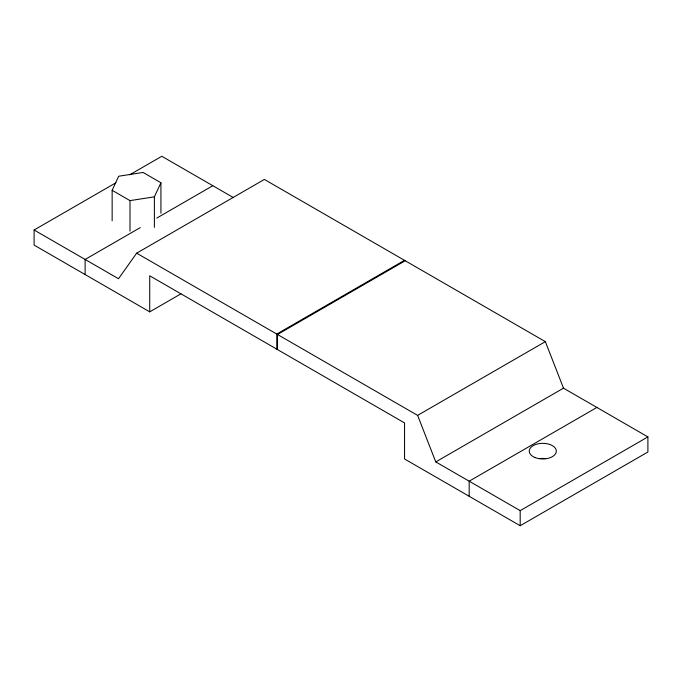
<?xml version="1.0" encoding="UTF-8"?>
<svg xmlns="http://www.w3.org/2000/svg" width="682" height="682" viewBox="0 0 682 682"><rect width="100%" height="100%" fill="white"/><g stroke="black" fill="none" stroke-linecap="round" stroke-linejoin="round"><path stroke-width="1.02" d="M112.146 220.815L112.146 190.304L118.685 176.229L143.075 172.452L160.926 182.759L160.926 213.261M154.388 227.345L154.388 196.842L160.926 182.759M149.725 311.853L149.725 275.801L404.554 422.925L404.554 458.977L520.187 525.728L647.9 451.996L647.9 436.906L563.494 388.169L545.344 341.648L264.377 179.434L136.656 253.167L118.506 278.733L34.1 230.005L34.1 245.094L149.725 311.853L180.969 293.814M34.1 230.005L115.872 182.793M129.657 174.831L161.813 156.272L233.585 197.703M140.245 227.626L85.114 259.458L85.114 274.548M156.783 218.078L212.827 185.717M404.494 260.328L276.773 334.061L276.773 349.15M405.227 260.746L277.506 334.487L277.506 349.576M136.656 253.167L417.623 415.381L545.344 341.648M417.623 415.381L435.772 461.91L563.494 388.169M596.886 407.452L469.173 481.194L469.173 496.283M435.772 461.91L520.187 510.639L647.9 436.906M112.146 190.304L129.998 200.619L154.388 196.842M520.187 510.639L520.187 525.728M129.998 200.619L129.998 231.121M540.008 458.594A13.529 7.809 0 0 1 545.549 458.594M534.841 457.469A13.529 7.809 0 0 0 556.239 451.953A13.529 7.809 0 0 0 537.263 444.016A13.529 7.809 0 0 0 534.841 457.469"/></g></svg>
